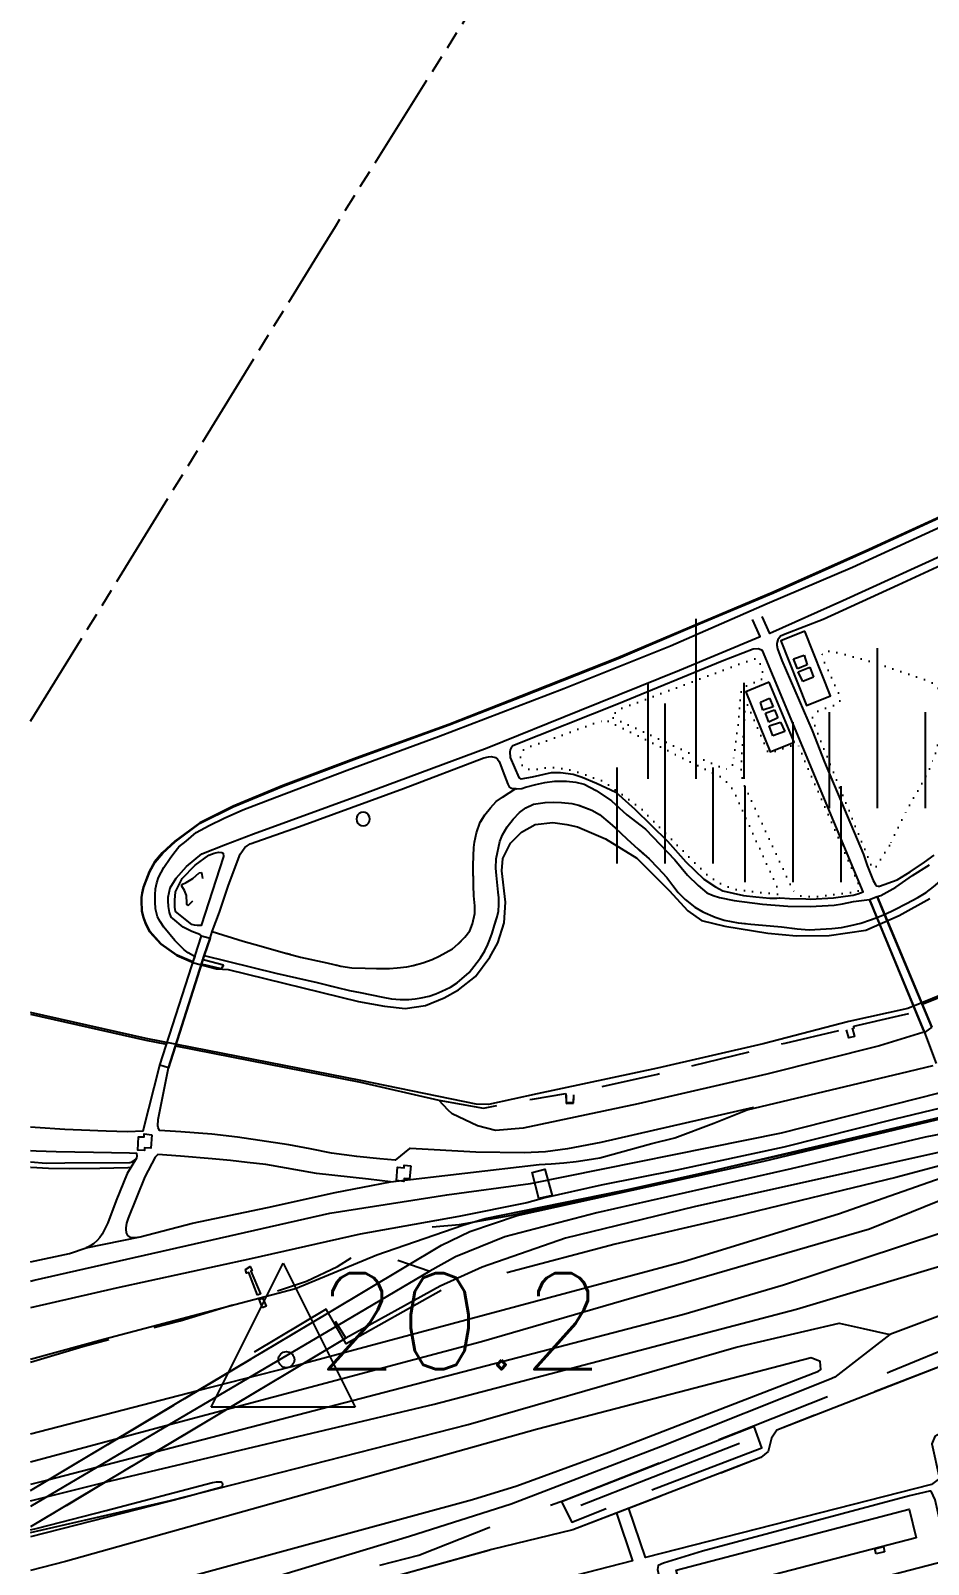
# Model space of a CAD drawing. Header units: millimetres. Extents: x 198785 to 203305, y 542885 to 545889.
# Drawn here: x 198795.4 to 199075.7, y 545087.6 to 545566.3 of the extents above; entities that cross this region are included whole.
import ezdxf

# ---------------------------------------------------------------- set-up
doc = ezdxf.new("R2010")
doc.units = ezdxf.units.MM
for name, pattern in [('DOTTED_25K', [2.5, 0, -2.5]), ('HIDDEN_BULD_25K', [28.8, 18.4, -10.4]), ('HIDDEN_EMBANKMENT_25K', [28.8, 18.4, -10.4]), ('HIDDEN_IN_25K', [56.5, 36.5, -20]), ('HIDDEN_RODWAY_25K', [28, 24, -4]), ('HIDDEN_SIGUNGU_25K', [51.2, 30.4, -3.2, 5.6, -3.2, 5.6, -3.2]), ('HIDDEN_SORO_25K', [40.1, 25.4, -14.7])]:
    doc.linetypes.add(name, pattern=pattern)
for name, color, linetype in [('A0013114', 253, 'Continuous'), ('A0013117', 253, 'Continuous'), ('A0013118', 253, 'Continuous'), ('A0023119', 253, 'Continuous'), ('A0023214', 253, 'Continuous'), ('A0033324', 253, 'Continuous'), ('A0033327', 253, 'Continuous'), ('A0043325', 253, 'Continuous'), ('A0073340', 253, 'Continuous'), ('A0093352', 253, 'Continuous'), ('B0014115', 253, 'Continuous'), ('B0014116', 253, 'Continuous'), ('C0052211', 253, 'Continuous'), ('C0052212', 253, 'Continuous'), ('C0076116', 253, 'Continuous'), ('C0076117', 253, 'Continuous'), ('C0523121', 253, 'Continuous'), ('D0015212', 253, 'Continuous'), ('D0025111', 253, 'Continuous'), ('E0022112', 253, 'Continuous'), ('E0032111', 253, 'Continuous'), ('F0017111', 253, 'Continuous'), ('F0037222', 253, 'Continuous'), ('F0037223', 253, 'Continuous'), ('F0047224', 253, 'Continuous'), ('G0018113', 253, 'Continuous'), ('H0027133', 253, 'Continuous'), ('H0027311', 253, 'Continuous')]:
    doc.layers.add(name, color=color, linetype=linetype)
doc.styles.add('NGSW', font='romans.shx', dxfattribs={"bigfont": 'ngsw.shx'})

# ---------------------------------------------------------------- blocks, each defined once
blk = doc.blocks.new('H0027311')
at = {"layer": 'H0027311'}
for p, q in [((-23.81, -14.84), (-1.31, 30.16)), ((-1.31, 30.16), (21.19, -14.84)), ((21.19, -14.84), (-23.81, -14.84))]:
    blk.add_line(p, q, dxfattribs=at)
blk.add_circle((-0.29, 0.01), 2.5, dxfattribs=at)
blk = doc.blocks.new('D0015212')
at = {"layer": 'D0015212'}
for p, q in [((-0.39, -20.29), (-0.39, 29.71)), ((-15.39, -20.29), (-15.39, 9.71)), ((14.61, -20.29), (14.61, 9.71))]:
    blk.add_line(p, q, dxfattribs=at)

msp = doc.modelspace()

# ---------------------------------------------------------------- linework, layer by layer
at = {"layer": 'A0013114'}
for points in [[(198818.59, 545113.2), (198921.34, 545137.64), (199034.49, 545167.27), (199089.93, 545183.85), (199151.64, 545207.63), (199179.78, 545219.34), (199228.4, 545243.69), (199497.03, 545391.47)], [(198847.55, 545141.82), (198888.67, 545166.34), (198923.61, 545187.21), (198932.53, 545191.52), (198947.33, 545196.49), (199024.28, 545213.49), (199119.31, 545236.21), (199138.48, 545239.29), (199150.21, 545242.66), (199176.09, 545250.48), (199200.99, 545260.6), (199255.44, 545287.65), (199254.88, 545290.59), (199279.69, 545303.95), (199281.76, 545302.56), (199283.13, 545302.59), (199296.84, 545310.3), (199354.16, 545348.07)], [(199378.67, 545333.28), (199318.68, 545299), (199237.65, 545255.87), (199181.73, 545229.76), (199151.23, 545217.84), (199119.82, 545206.07), (199079.52, 545190.98), (199030.41, 545174.75), (198999.3, 545165.54), (198834.37, 545122.65)], [(198880.74, 545150.4), (198999.25, 545182.11), (199047.57, 545197.03), (199106.12, 545217.51), (199108.75, 545220.56), (199107.4, 545222.51), (199002.58, 545199.19), (198962.32, 545189.41), (198936.35, 545180.32), (198923.22, 545174.45), (198893.73, 545158.18), (198880.74, 545150.4)], [(198795.37, 545070.32), (198933.3, 545107.89), (198947.18, 545112.09), (198975.95, 545122.58), (199041.38, 545147.88), (199042.11, 545148.45), (199041.91, 545150.88), (199039.11, 545152.06), (198953.67, 545129.82), (198806.25, 545088.53), (198795.37, 545085.7)], [(198880.74, 545150.4), (198834.37, 545122.65)], [(198847.55, 545141.82), (198876.95, 545149.39), (198880.74, 545150.4)], [(198795.37, 545128.37), (198847.55, 545141.82)], [(198800.76, 545113.91), (198847.55, 545141.82)], [(198834.37, 545122.65), (198800.76, 545113.91)], [(198834.37, 545122.65), (198818.59, 545113.2)], [(198795.37, 545110.7), (198800.76, 545113.91)], [(198800.76, 545113.91), (198795.37, 545112.51)], [(198795.37, 545107.41), (198818.59, 545113.2)], [(198818.59, 545113.2), (198795.37, 545099.3)]]:
    msp.add_lwpolyline(points, dxfattribs=at)
at = {"layer": 'A0013117'}
msp.add_lwpolyline([(199085.25, 545151.69), (199028.31, 545129.49), (199026.69, 545127.03), (199025.68, 545122.8), (199023.36, 545120.92), (198964.67, 545098.35), (198939.41, 545092.24), (198905.73, 545082.87)], dxfattribs=at)
at = {"layer": 'A0013118'}
for points in [[(199157.12, 545439.24), (199137.31, 545429.65), (199120.44, 545421.75), (199088.93, 545406.58), (199048.96, 545388.34), (199026.19, 545378.19), (199023.75, 545383.47)], [(199090.63, 545404.48), (199066.25, 545393.24), (199042.79, 545382.51), (199031, 545378), (199029.55, 545377.28), (199028.7, 545376.2), (199028.47, 545375.46), (199028.41, 545374.98), (199028.41, 545374.5), (199028.54, 545373.41), (199029.97, 545369.78), (199039.37, 545347.84), (199043.28, 545338.03), (199055.38, 545309.19), (199056.61, 545305.71), (199058.43, 545301.08), (199059.19, 545299.81), (199059.52, 545299.41), (199059.96, 545299.29), (199060.38, 545299.34), (199065.89, 545301.26), (199069.98, 545303.72), (199074.48, 545306.78), (199077.52, 545309.01)], [(198795.37, 545224.17), (198796.79, 545224.05), (198806, 545223.46), (198811.21, 545223.22), (198818.92, 545222.9), (198825.58, 545222.74), (198830.52, 545222.91), (198835.74, 545243.46), (198848.68, 545283.79), (198848.2, 545284.16), (198845.67, 545285.12), (198843.04, 545286.44), (198839.78, 545289.2), (198839.27, 545289.58), (198838.74, 545291.11), (198838.38, 545292.99), (198838.28, 545294.66), (198838.28, 545295.84), (198838.89, 545298.76), (198840.77, 545301.75), (198844.04, 545305.39), (198848.86, 545309.39), (198856.21, 545312.34), (198865, 545315.67), (198899.53, 545328.21), (198937.96, 545342.46), (198966.78, 545354.15), (198997.93, 545366.68), (199023.13, 545377.23), (199020.79, 545382.49)], [(199022.54, 545373.42), (199020.92, 545373.29), (199011.25, 545369.56), (198978.87, 545356.18), (198945.95, 545343.07), (198945.4, 545342.5), (198945.09, 545341.88), (198944.94, 545341.2), (198945.13, 545339.41), (198947.75, 545333.21), (198948.52, 545332.83), (198952.04, 545333.43), (198958.02, 545334.76), (198960.8, 545334.8), (198964.72, 545334.23), (198967.62, 545333.34), (198972.09, 545331.41), (198978.14, 545328.64), (198984.02, 545323.3), (198994.24, 545313.31), (198999.97, 545306.85), (199005.55, 545301.46), (199009.23, 545299.04), (199011.48, 545297.88), (199017.97, 545296.36), (199021.8, 545295.93), (199026.15, 545295.58), (199028.33, 545295.51), (199029.26, 545295.67), (199032.35, 545295.43), (199037.37, 545295.37), (199038.86, 545295.2), (199046.06, 545295.67), (199049.84, 545296.15), (199052.23, 545296.53), (199053.6, 545296.85), (199055.28, 545297.51), (199027.3, 545364.68), (199023.88, 545372.84), (199022.54, 545373.42)], [(198852, 545285.19), (198854.32, 545291.21), (198857.16, 545299.65), (198860.79, 545309.27), (198862.26, 545311.36), (198863, 545311.93), (198863.93, 545312.46), (198879.36, 545317.89), (198911.74, 545329.76), (198936.83, 545339.34), (198938.28, 545339.67), (198939.21, 545339.72), (198940.56, 545339.45), (198941.11, 545338.88), (198941.64, 545338.17), (198942.08, 545337.15), (198942.76, 545335.15), (198944.35, 545331.15), (198944.83, 545330.34), (198945.48, 545329.92), (198946.85, 545329.73)], [(198852, 545285.19), (198861.69, 545282.16), (198867.39, 545280.51), (198874.26, 545278.56), (198879.58, 545277.17), (198887.8, 545275.31), (198892.18, 545274.36), (198895.66, 545273.84), (198899.83, 545273.67), (198903.35, 545273.61), (198907.41, 545273.63), (198909.8, 545273.78), (198912.84, 545274.11), (198914.84, 545274.52), (198917.8, 545275.37), (198920.7, 545276.35), (198922.88, 545277.39), (198927.05, 545279.72), (198928.83, 545281.24), (198930.92, 545283.38), (198932.45, 545285.31), (198933.38, 545287.49), (198934.02, 545290.76), (198934.01, 545293.17), (198933.74, 545296.25), (198933.6, 545299.47), (198933.56, 545305.77), (198933.61, 545308.75), (198933.71, 545311.34), (198933.95, 545313.04), (198934.61, 545315.94), (198935.75, 545319.22), (198937.17, 545321.57), (198938.91, 545323.73), (198940.75, 545325.75), (198942.69, 545327.07), (198946.85, 545329.73)], [(198946.85, 545329.73), (198947.2, 545329.69), (198948.78, 545329.73), (198949.83, 545330.22), (198953.11, 545331.07), (198955.96, 545331.65), (198958.97, 545332.02), (198962.66, 545332.04), (198965.57, 545331.79), (198968.17, 545331.11), (198971.93, 545329.18), (198976.69, 545325.91), (198981.54, 545321.56), (198987.31, 545317.05), (198991.92, 545312.34), (198996.54, 545307.48), (199000.5, 545302.76), (199003.8, 545299.51), (199006.52, 545297.2), (199008.48, 545296.33), (199010.48, 545295.7), (199014.99, 545294.79), (199023.9, 545293.67), (199031.8, 545293.03), (199038.72, 545292.91), (199046.31, 545293.38), (199048.86, 545293.74), (199052.26, 545294.46), (199057.25, 545295.08), (199059.56, 545289.5)], [(198849.53, 545277.67), (198871.91, 545272.16), (198884.85, 545269.22), (198890.67, 545267.74), (198894.91, 545266.77), (198898.28, 545266.14), (198905.32, 545264.6), (198908.09, 545264.07), (198910.7, 545263.94), (198913.37, 545263.92), (198915.41, 545264.14), (198917.35, 545264.47), (198919.8, 545264.98), (198921.93, 545265.67), (198923.77, 545266.48), (198926.51, 545267.77), (198928.52, 545269.09), (198932.28, 545272.32), (198933.79, 545274.18), (198935.78, 545276.91), (198937.19, 545279.13), (198938.11, 545281.08), (198938.79, 545282.69), (198939.45, 545284.59), (198940.24, 545287.15), (198940.99, 545289.68), (198941.41, 545291.53), (198941.57, 545293.56), (198941.57, 545295.64), (198941.36, 545297.38), (198940.8, 545302.62), (198940.64, 545304.86), (198940.68, 545307.81), (198941.83, 545313.2), (198942.68, 545315.33), (198944.11, 545317.76), (198946.07, 545320.2), (198948.04, 545322.25), (198949.99, 545323.71), (198952.43, 545324.85), (198956.01, 545325.37), (198958.78, 545325.52), (198961.11, 545325.42), (198964.34, 545325.05), (198966.44, 545324.57), (198970.6, 545322.97), (198973, 545321.63), (198976.18, 545318.97), (198977.85, 545317.46), (198981.55, 545314.02), (198985.06, 545310.81), (198988.51, 545307.78), (198991.16, 545305), (198994, 545301.95), (198995.88, 545299.46), (198997.6, 545297.31), (198999.75, 545295.13), (199002.79, 545292.73), (199005.24, 545291.26), (199009.15, 545289.58), (199011.95, 545288.68), (199016.26, 545287.88), (199020.23, 545287.43), (199026.25, 545286.9), (199029.78, 545286.56), (199034.75, 545285.95), (199038.46, 545285.69), (199042.03, 545285.82), (199045.52, 545286.03), (199048.5, 545286.34), (199051.43, 545286.96), (199054.61, 545287.78), (199057.58, 545288.74), (199059.56, 545289.5)], [(198848.12, 545286.98), (198847.51, 545286.99), (198846.48, 545287.16), (198845.71, 545287.35), (198840.55, 545291.41), (198840.38, 545292.75), (198840.39, 545294.87), (198840.61, 545297.54), (198842.67, 545301.63), (198846.69, 545305.84), (198850.98, 545308.92), (198852.62, 545309.59), (198854.03, 545309.88), (198855.06, 545309.84), (198855.48, 545309.58), (198855.62, 545308.54), (198848.63, 545287.06), (198848.12, 545286.98)], [(199062, 545290.47), (199059.66, 545296.05), (199060.84, 545296.39), (199065.47, 545298.97), (199070.71, 545302.59), (199076.01, 545305.97)], [(199062, 545290.47), (199065.23, 545291.97), (199068.83, 545293.89), (199072.43, 545295.71), (199074.97, 545297.32), (199077.23, 545299.1)], [(199059.56, 545289.5), (199074.43, 545253.62), (199078.12, 545243.95)], [(199076.79, 545255.25), (199062, 545290.47)], [(198849.53, 545277.67), (198851.4, 545283.08), (198852, 545285.19)], [(199021.11, 545230.18), (198994.77, 545224.15), (198973.39, 545219.32), (198962.96, 545217.27), (198956.14, 545216.41), (198949.48, 545216.02), (198934.36, 545216.24), (198913.89, 545217.42), (198913.62, 545217.4), (198909.18, 545213.8), (198904.37, 545214.18), (198897.18, 545214.9), (198889.33, 545215.93), (198882.62, 545217.32), (198876.01, 545218.53), (198859.95, 545220.93), (198851.99, 545221.88), (198842.21, 545222.6), (198835.58, 545223.07), (198835.14, 545223.96), (198835.13, 545224.49), (198835.21, 545226.43), (198838.31, 545242.09), (198838.42, 545242.56), (198849.53, 545277.67)], [(198795.37, 545182.02), (198807.54, 545184.65), (198812.73, 545186.4), (198829.56, 545189.8), (198845.87, 545194.12), (198869.28, 545198.98), (198890.45, 545203.64), (198907.7, 545206.96), (198954.11, 545212.4), (198957.92, 545212.64), (198961.84, 545212.98), (198965.7, 545213.39), (198969.17, 545213.87), (198973.05, 545214.48), (198989.29, 545218.98), (198996.53, 545220.7), (199008.65, 545225.3), (199019.12, 545229.48), (199067.18, 545240.91), (199077.15, 545243.34)], [(199088.1, 545232.04), (199065.25, 545226.55), (199030.56, 545217.87), (198997.18, 545210.68), (198973.51, 545205.99), (198955.95, 545201.97), (198950.31, 545200.44), (198929.03, 545196.21), (198898.27, 545190.65), (198864.13, 545182.97), (198822.05, 545173.76), (198795.37, 545167.64)], [(198795.37, 545216.78), (198797.12, 545216.67), (198803.34, 545216.48), (198814.94, 545216.22), (198826.26, 545216.06), (198828.42, 545215.92), (198828.56, 545215), (198828.39, 545214.39), (198825.5, 545209.61), (198822.11, 545201.16), (198819.42, 545194.22), (198817.69, 545190.64), (198816.97, 545189.57), (198816.17, 545188.65), (198814.94, 545187.68), (198813.65, 545186.86), (198812.73, 545186.4)], [(198907.7, 545206.96), (198900.89, 545207.88), (198884.63, 545209.61), (198868.82, 545212.36), (198862.96, 545213.08), (198857.8, 545213.67), (198852, 545214.2), (198842.16, 545215.04), (198835.04, 545215.5), (198834.29, 545214.67), (198831.05, 545208.52), (198825.8, 545195.68), (198825.29, 545194.11), (198825.05, 545192.67), (198825.06, 545192.24), (198825.22, 545191.06), (198825.35, 545190.62), (198825.65, 545190.25), (198826.38, 545189.72), (198827.05, 545189.63), (198827.92, 545189.65), (198829.56, 545189.8)], [(198795.37, 545213.29), (198800.26, 545212.85), (198806.06, 545212.97), (198826.29, 545213.08), (198827.1, 545213.2), (198828.23, 545214.12), (198826.62, 545211.47), (198825.69, 545211.38), (198816.96, 545211.14), (198807.45, 545211.09), (198800.96, 545211.16), (198795.45, 545211.51), (198795.37, 545211.52)], [(199242.08, 545198.01), (199231.75, 545194.98), (199224.93, 545186.75), (199160.35, 545170), (199159.18, 545169.27), (199160.73, 545162.11), (199153.11, 545153.83), (199144.1, 545145.73), (199124.19, 545140.88), (199104.34, 545140.31), (199095.86, 545137.55), (199085.14, 545130.06), (199080.58, 545129.16), (199077.71, 545127.53), (199076.79, 545125.2), (199079.18, 545114.4), (199076.68, 545112.54), (198987.33, 545089.71), (198982.17, 545105.08)], [(199076.56, 545110.42), (199076, 545110.39), (199069.82, 545109.01), (199005.12, 545091.69), (198992.96, 545087.95), (198991.35, 545087.28), (198991.13, 545085.96), (198994.67, 545069.66), (198996.32, 545066.6), (198999.16, 545067.16), (199067.28, 545085.19), (199080.48, 545088.56), (199081.37, 545088.97), (199081.77, 545089.32), (199081.83, 545089.44), (199081.59, 545091.11), (199077.79, 545107.72), (199076.56, 545110.42)], [(198978.28, 545103.58), (198983.3, 545088.68), (198940.37, 545077.71), (198795.37, 545039.22)]]:
    msp.add_lwpolyline(points, dxfattribs=at)
at = {"layer": 'A0023119', "linetype": 'HIDDEN_SORO_25K', "flags": 128}
for points in [[(199062, 545290.47), (199065.23, 545291.97), (199068.83, 545293.89), (199072.43, 545295.71), (199074.97, 545297.32), (199077.23, 545299.1), (199079.95, 545301.36), (199083.19, 545304.19), (199094.06, 545313.97), (199101.88, 545322.72), (199106.55, 545328.28), (199109.77, 545333.81), (199112.16, 545338.51), (199113.1, 545340.98), (199114.01, 545343.67), (199114.44, 545345.96), (199114.86, 545349.12), (199115.24, 545352.85), (199115.71, 545356.77), (199116.14, 545359.42), (199116.86, 545361.79), (199117.95, 545364.08), (199120.1, 545367.33), (199121.89, 545369.69), (199124.58, 545372.76), (199127.04, 545374.28), (199130.95, 545375.76), (199134.15, 545376.18), (199137.97, 545376.56), (199143.79, 545376.88), (199148.3, 545376.86), (199156.53, 545377.28), (199161.76, 545378.04), (199174.7, 545380.47), (199178.95, 545381.65), (199185.2, 545384.28), (199189.64, 545387.2), (199192.61, 545389.17), (199196.74, 545392.07), (199203.81, 545397.01), (199206.71, 545400.52), (199210.46, 545406.43), (199216.67, 545415.12), (199221.43, 545424.09), (199223.86, 545427.14), (199225.38, 545429.01), (199228.64, 545432.63), (199230.89, 545434.86), (199234.01, 545437.23), (199236.96, 545439.11), (199240.26, 545441.16), (199243.06, 545442.42), (199246.86, 545443.72), (199251.98, 545445.12), (199256.4, 545446.18), (199261.6, 545447.55), (199265.61, 545448.79), (199269.32, 545450.02), (199273.62, 545451.54), (199276.79, 545452.87), (199280.02, 545454.45), (199282.46, 545455.75), (199286.78, 545458.34), (199290.63, 545460.43), (199294.18, 545463.1), (199296.47, 545464.9), (199297.93, 545466.31), (199300.88, 545469.47), (199303.08, 545471.77), (199303.98, 545472.68), (199305.84, 545474.56), (199310.29, 545479.05), (199319.28, 545488.74), (199337.99, 545506.08), (199358.45, 545526.51), (199362.8, 545531.75), (199364.03, 545533.41), (199365.21, 545535.28), (199366.88, 545537.73), (199367.79, 545539.4), (199368.4, 545540.95), (199368.8, 545542.81), (199368.73, 545544.99), (199368.36, 545547.13), (199367.84, 545548.78), (199366.41, 545550.98), (199365.08, 545552.71), (199363.66, 545554.03), (199361.02, 545555.65), (199358.91, 545556.65), (199356.79, 545556.85), (199353.87, 545556.56), (199351.36, 545556.08), (199349.83, 545555.7)], [(198852, 545285.19), (198861.69, 545282.16), (198867.39, 545280.51), (198874.26, 545278.56), (198879.58, 545277.17), (198887.8, 545275.31), (198892.18, 545274.36), (198895.66, 545273.84), (198899.83, 545273.67), (198903.35, 545273.61), (198907.41, 545273.63), (198909.8, 545273.78), (198912.84, 545274.11), (198914.84, 545274.52), (198917.8, 545275.37), (198920.7, 545276.35), (198922.88, 545277.39), (198927.05, 545279.72), (198928.83, 545281.24), (198930.92, 545283.38), (198932.45, 545285.31), (198933.38, 545287.49), (198934.02, 545290.76), (198934.01, 545293.17), (198933.74, 545296.25), (198933.6, 545299.47), (198933.56, 545305.77), (198933.61, 545308.75), (198933.71, 545311.34), (198933.95, 545313.04), (198934.61, 545315.94), (198935.75, 545319.22), (198937.17, 545321.57), (198938.91, 545323.73), (198940.75, 545325.75), (198942.69, 545327.07), (198946.85, 545329.73)], [(198849.53, 545277.67), (198871.91, 545272.16), (198884.85, 545269.22), (198890.67, 545267.74), (198894.91, 545266.77), (198898.28, 545266.14), (198905.32, 545264.6), (198908.09, 545264.07), (198910.7, 545263.94), (198913.37, 545263.92), (198915.41, 545264.14), (198917.35, 545264.47), (198919.8, 545264.98), (198921.93, 545265.67), (198923.77, 545266.48), (198926.51, 545267.77), (198928.52, 545269.09), (198932.28, 545272.32), (198933.79, 545274.18), (198935.78, 545276.91), (198937.19, 545279.13), (198938.11, 545281.08), (198938.79, 545282.69), (198939.45, 545284.59), (198940.24, 545287.15), (198940.99, 545289.68), (198941.41, 545291.53), (198941.57, 545293.56), (198941.57, 545295.64), (198941.36, 545297.38), (198940.8, 545302.62), (198940.64, 545304.86), (198940.68, 545307.81), (198941.83, 545313.2), (198942.68, 545315.33), (198944.11, 545317.76), (198946.07, 545320.2), (198948.04, 545322.25), (198949.99, 545323.71), (198952.43, 545324.85), (198956.01, 545325.37), (198958.78, 545325.52), (198961.11, 545325.42), (198964.34, 545325.05), (198966.44, 545324.57), (198970.6, 545322.97), (198973, 545321.63), (198976.18, 545318.97), (198977.85, 545317.46), (198981.55, 545314.02), (198985.06, 545310.81), (198988.51, 545307.78), (198991.16, 545305), (198994, 545301.95), (198995.88, 545299.46), (198997.6, 545297.31), (198999.75, 545295.13), (199002.79, 545292.73), (199005.24, 545291.26), (199009.15, 545289.58), (199011.95, 545288.68), (199016.26, 545287.88), (199020.23, 545287.43), (199026.25, 545286.9), (199029.78, 545286.56), (199034.75, 545285.95), (199038.46, 545285.69), (199042.03, 545285.82), (199045.52, 545286.03), (199048.5, 545286.34), (199051.43, 545286.96), (199054.61, 545287.78), (199057.58, 545288.74), (199059.56, 545289.5)], [(199059.56, 545289.5), (199061.49, 545290.23), (199062, 545290.47)], [(198795.37, 545150.71), (198811.66, 545155.63), (198842.07, 545163.63), (198866.06, 545170.9), (198881.46, 545175.96), (198891.18, 545180.53), (198895.42, 545183.29), (198896.02, 545183.55), (198897.21, 545183.71), (198900.49, 545183.88), (198904.88, 545183.66), (198906.88, 545183.35), (198908.48, 545183.02), (198909.82, 545182.64), (198913.71, 545181.3)], [(198913.71, 545181.3), (198920, 545179.13)]]:
    msp.add_lwpolyline(points, dxfattribs=at)
at = {"layer": 'A0023214'}
for points in [[(199143.11, 545227.09), (199110.52, 545227.62), (199109.24, 545227.64), (199074.71, 545220.92), (199032.81, 545211.03), (198972.18, 545197.32), (198943.42, 545189.84), (198928.03, 545183.61), (198920, 545179.13), (198891.25, 545162.18), (198838.74, 545131.2), (198795.37, 545105.62)], [(198795.37, 545119.64), (198838.74, 545131.2), (198936.1, 545157.16), (199057.27, 545192.28), (199113.07, 545214.91), (199143.11, 545227.09)], [(199206.99, 545220.79), (199186.86, 545211.65), (199109.39, 545176.46), (199088.58, 545168.68), (199063.62, 545159.35)], [(198795.37, 545097.57), (198839.05, 545107.54), (198931.97, 545131.3), (199015.62, 545155.42), (199047.86, 545162.9), (199055.33, 545161.22), (199063.62, 545159.35)], [(199063.62, 545159.35), (199046.44, 545146), (199044.76, 545145.33), (198992.06, 545124.31), (198945.38, 545106.35), (198913.71, 545096.25), (198860.96, 545080.39), (198803.72, 545064.97), (198795.37, 545062.9)]]:
    msp.add_lwpolyline(points, dxfattribs=at)
at = {"layer": 'A0033324', "linetype": 'HIDDEN_IN_25K', "flags": 128}
for points in [[(198795.37, 545057.71), (198828.74, 545067.2), (198862.06, 545075.89), (198879.41, 545080.89), (198916.62, 545090.44), (198938.42, 545099.05), (198962.08, 545107.63), (199015.58, 545128.69), (199063.76, 545147.77), (199106.96, 545165.65), (199145.19, 545181.62), (199165.7, 545190.76), (199179.59, 545196.84), (199200.32, 545203.9), (199224.39, 545212.4), (199232.32, 545215.87), (199288.77, 545244.62), (199318.28, 545259.73), (199326.84, 545263.62), (199330.83, 545264.77), (199335.3, 545265.11), (199339.69, 545264.81), (199343.98, 545263.72)], [(199343.98, 545263.72), (199348.54, 545262.19), (199352.48, 545259.79), (199355.43, 545257.2), (199357.33, 545254.39), (199357.99, 545253.52), (199364.52, 545243.32), (199365.58, 545240.5), (199354.07, 545256.57), (199350.29, 545259.3), (199345.12, 545261.29), (199340.89, 545262.43), (199337.18, 545262.76), (199335.46, 545262.83), (199333.99, 545262.85), (199332.51, 545262.82), (199330.87, 545262.66), (199329.94, 545262.48), (199328.47, 545262.01), (199324.09, 545260.42), (199316.35, 545257.03), (199301.62, 545249.39), (199290.61, 545243.54), (199275.96, 545235.87), (199260.31, 545227.85), (199240.07, 545217.22), (199225.06, 545210.31), (199212.45, 545205.72), (199197.2, 545200.43), (199185.37, 545194.83), (199152.75, 545180.5), (199085.25, 545151.69), (199028.31, 545129.49), (199026.69, 545127.03), (199025.68, 545122.8), (199023.36, 545120.92), (198964.67, 545098.35), (198939.41, 545092.24), (198905.73, 545082.87), (198880.23, 545076.08), (198845.27, 545066.67), (198809.86, 545057.41), (198795.37, 545053.23)]]:
    msp.add_lwpolyline(points, dxfattribs=at)
at = {"layer": 'A0033327'}
msp.add_lwpolyline([(198795.37, 545176), (198796.47, 545176.26), (198888.75, 545197.17), (198925.28, 545202.96), (198951.48, 545206.49), (199029.8, 545222.32), (199079.09, 545234.81)], dxfattribs=at)
at = {"layer": 'A0043325'}
for points in [[(198833.16, 545221.72), (198832.93, 545217.54), (198830.9, 545217.62), (198830.89, 545216.77), (198828.86, 545216.89), (198829.02, 545221.09), (198830.81, 545221.09), (198830.83, 545221.96), (198833.16, 545221.72)], [(198914.03, 545211.97), (198913.63, 545207.89), (198912, 545208.06), (198911.86, 545207.12), (198909.56, 545207.43), (198909.92, 545211.6), (198911.96, 545211.37), (198912.03, 545212.15), (198914.03, 545211.97)], [(198958.18, 545202.73), (198954.02, 545201.75), (198951.94, 545209.92), (198955.88, 545210.97), (198958.18, 545202.73)]]:
    msp.add_lwpolyline(points, dxfattribs=at)
at = {"layer": 'A0073340'}
for points in [[(199076.79, 545255.25), (199074.43, 545253.62), (199057.25, 545295.08), (199059.66, 545296.05), (199076.79, 545255.25)], [(198849.53, 545277.67), (198838.42, 545242.56), (198835.74, 545243.46), (198848.68, 545283.79), (198851.4, 545283.08), (198849.53, 545277.67)]]:
    msp.add_lwpolyline(points, dxfattribs=at)
at = {"layer": 'A0093352', "linetype": 'HIDDEN_RODWAY_25K', "flags": 128}
msp.add_lwpolyline([(198795.37, 545110.7), (198888.67, 545166.34), (198893.73, 545158.18), (198795.37, 545099.3)], dxfattribs=at)
at = {"layer": 'B0014115'}
msp.add_lwpolyline([(199071.87, 545095.83), (198999.23, 545077.06), (198996.96, 545085.76), (199069.67, 545104.84), (199071.87, 545095.83)], dxfattribs=at)
at = {"layer": 'B0014116', "linetype": 'HIDDEN_BULD_25K', "flags": 128}
for points in [[(199037.83, 545368.39), (199034.85, 545367.14), (199033.59, 545370.2), (199036.89, 545371.38), (199037.83, 545368.39)], [(199039.83, 545364.49), (199036.5, 545363.2), (199035.05, 545366.23), (199038.62, 545367.62), (199039.83, 545364.49)], [(199027.22, 545355.3), (199024.04, 545354.2), (199023.22, 545356.76), (199026.12, 545357.96), (199027.22, 545355.3)], [(199028.66, 545351.84), (199025.81, 545350.5), (199024.86, 545353.28), (199027.65, 545354.29), (199028.66, 545351.84)], [(199030.84, 545347.52), (199027.1, 545346.23), (199025.97, 545349.31), (199029.47, 545350.51), (199030.84, 545347.52)], [(198845.94, 545294.6), (198844.42, 545293.2), (198844.13, 545293.55), (198844.15, 545293.97), (198844.02, 545296.35), (198843.37, 545297.95), (198842.56, 545299.27), (198842.57, 545299.77), (198843.9, 545300.44), (198845.98, 545301.72), (198848.03, 545303.43), (198848.73, 545303.6), (198849.43, 545298.89), (198850.32, 545296.8), (198849.99, 545296.43), (198848.72, 545296.04), (198845.94, 545294.6)], [(199062.02, 545091.5), (199059.42, 545090.83), (199058.95, 545092.48), (199061.64, 545093.18), (199062.02, 545091.5)]]:
    msp.add_lwpolyline(points, dxfattribs=at)
at = {"layer": 'C0052211'}
for points in [[(199073.78, 545262.43), (199095.88, 545271.35), (199155.41, 545296.46), (199204.43, 545316.95), (199225.2, 545327.49), (199236.86, 545335.76), (199246.55, 545347.11), (199254.12, 545358.94), (199261.2, 545373.84), (199270.76, 545391.58), (199283.44, 545410.27), (199289.48, 545418.27), (199297.92, 545427.16), (199313.79, 545443.64), (199323.14, 545453.39)], [(198846.61, 545277.41), (198846.24, 545277.58), (198844.55, 545278.53), (198843.34, 545279.45), (198841.43, 545281.29), (198840.41, 545282.34), (198837, 545286.47), (198835.81, 545288.27), (198834.99, 545289.76), (198834.37, 545292.2), (198834.2, 545294.45), (198834.22, 545296.63), (198834.39, 545298.44), (198834.81, 545300.35), (198835.32, 545302), (198836.92, 545305.14), (198838.95, 545308.05), (198840.05, 545309.55), (198841.59, 545311.53), (198843.89, 545313.31), (198847.07, 545316), (198851.1, 545318.24), (198855.84, 545320.49), (198861.67, 545323.11), (198872.19, 545327.14), (198894.21, 545335.45), (198922.7, 545346), (198961.87, 545360.97), (198995.15, 545374.3), (199025.38, 545387.54), (199051.99, 545398.82), (199083.54, 545413.33)], [(198855.59, 545274.6), (198849.6, 545276.21), (198849.13, 545276.38)], [(198795.37, 545259.3), (198831.28, 545251.24), (198837.81, 545249.96)], [(198840.6, 545249.41), (198898.4, 545238.09), (198922.87, 545232.51)]]:
    msp.add_lwpolyline(points, dxfattribs=at)
at = {"layer": 'C0052212'}
for points in [[(198846.61, 545277.41), (198846.05, 545275.65), (198841.09, 545277.78), (198836.11, 545281.31), (198832.65, 545285.17), (198831.91, 545286.45), (198831.29, 545287.82), (198830.67, 545289.52), (198830.2, 545291.46), (198830.05, 545294.79), (198830.1, 545295.75), (198830.3, 545297.07), (198830.7, 545298.96), (198832.57, 545303.79), (198834.21, 545306.81), (198836.59, 545309.59), (198840.52, 545313.17), (198848.31, 545318.94), (198858.65, 545324.07), (198874.2, 545330.53), (198897.14, 545339.15), (198926.06, 545349.62), (198948.54, 545358.4), (198978.81, 545370.38), (199001.17, 545379.9), (199027.27, 545390.87), (199057.13, 545404.17), (199083.33, 545416.2)], [(198855.59, 545274.6), (198854.86, 545273.45), (198848.68, 545274.95), (198849.13, 545276.38)]]:
    msp.add_lwpolyline(points, dxfattribs=at)
at = {"layer": 'C0076116'}
for points in [[(199051.89, 545255.08), (199052.62, 545252.4), (199050.85, 545251.95), (199050.13, 545254.42)], [(198964.83, 545234.11), (198964.8, 545231.71), (198962.68, 545231.67), (198962.64, 545234.08)]]:
    msp.add_lwpolyline(points, dxfattribs=at)
at = {"layer": 'C0076117'}
for points in [[(199037.06, 545378.9), (199029.6, 545375.91), (199037.65, 545355.64), (199045.14, 545358.67), (199037.06, 545378.9)], [(199025.98, 545363), (199018.71, 545359.96), (199026.24, 545341.26), (199033.82, 545344.24), (199025.98, 545363)], [(198899.18, 545322.35), (198898.53, 545322.24), (198897.94, 545321.94), (198897.47, 545321.48), (198897.17, 545320.89), (198897.07, 545320.23), (198897.17, 545319.58), (198897.47, 545318.99), (198897.94, 545318.53), (198898.53, 545318.23), (198899.18, 545318.12), (198899.84, 545318.23), (198900.42, 545318.53), (198900.89, 545318.99), (198901.19, 545319.58), (198901.3, 545320.23), (198901.19, 545320.89), (198900.89, 545321.48), (198900.42, 545321.94), (198899.84, 545322.24), (198899.18, 545322.35)], [(198866.23, 545171.67), (198863.5, 545178.74), (198862.8, 545178.54), (198862.46, 545179.67), (198863.87, 545180.52), (198864.56, 545179.36), (198864.09, 545179.07), (198867.18, 545172.05), (198866.23, 545171.67)], [(198923.57, 545173.07), (198893.85, 545156.4), (198887.64, 545167.3), (198865.13, 545153.82)], [(198867.77, 545167.7), (198866.67, 545170.36), (198867.85, 545170.59), (198868.92, 545168.19), (198867.77, 545167.7)], [(198989.3, 545110.86), (199023.68, 545124), (199021.27, 545130.61), (198961.17, 545107.09), (198964.39, 545100.76), (198975.07, 545105.01)], [(198967.15, 545106.02), (198987.9, 545114.22), (199016.71, 545125.4)]]:
    msp.add_lwpolyline(points, dxfattribs=at)
at = {"layer": 'C0523121'}
msp.add_lwpolyline([(198795.37, 545098.35), (198797.48, 545098.9), (198818.9, 545104.43), (198852.13, 545113.14), (198853.41, 545113.34), (198854.23, 545113.4), (198854.73, 545113.32), (198855.15, 545112.99), (198855.3, 545112.57), (198855.03, 545111.71), (198842.99, 545108.41), (198795.37, 545096.16)], dxfattribs=at)
at = {"layer": 'D0025111', "linetype": 'DOTTED_25K', "flags": 128}
for points in [[(199063.5, 545312.03), (199058.96, 545304.77), (199058.14, 545305.17), (199057.63, 545306.28), (199040.71, 545347.98), (199039.51, 545351.85), (199041.25, 545354.04), (199043.32, 545354.75), (199047.5, 545356.27), (199048.04, 545357.11), (199048.04, 545358), (199047.68, 545359.4), (199042.76, 545370.24), (199042.55, 545371.66), (199043.17, 545372.6), (199044.55, 545372.65), (199047.73, 545372.08), (199058.16, 545369.32), (199075.53, 545363.38), (199077.41, 545362.58), (199078.5, 545361.58), (199079.63, 545359.6), (199080.16, 545357.33), (199079.49, 545347.61), (199077.87, 545340.68), (199077.04, 545338.35), (199076.05, 545336.01), (199074.19, 545332.37), (199068.54, 545322.28), (199063.5, 545312.03)], [(199014.55, 545337.12), (199013.88, 545335.78), (199012.75, 545335.79), (199011.89, 545336.06), (199009.92, 545336.73), (198979.67, 545350.72), (198978.48, 545351.12), (198977.49, 545351.58), (198976.54, 545352.44), (198979.49, 545354.65), (199019.61, 545369.71), (199021.85, 545370.31), (199022.96, 545369.44), (199024.33, 545364.81), (199023.65, 545363.95), (199021.05, 545362.72), (199019.2, 545361.96), (199018.2, 545361.48), (199017.4, 545360.64), (199017.01, 545358.98), (199016.38, 545350.68), (199014.55, 545337.12)], [(199025.48, 545341.48), (199026.17, 545340.93), (199034.44, 545343.62), (199035.12, 545343.1), (199040.6, 545330.28), (199041.36, 545328.71), (199054.33, 545298.75), (199053.67, 545297.64), (199040.89, 545296.04), (199038.15, 545296.03), (199036.53, 545296.1), (199034.86, 545296.58), (199033.72, 545297.69), (199032.7, 545299.55), (199017.85, 545331.54), (199017.38, 545333.89), (199017.17, 545336.65), (199018.49, 545355.02), (199019.17, 545356.02), (199025.48, 545341.48)], [(198975.69, 545350.81), (199011.17, 545333.27), (199012.46, 545331.97), (199013.82, 545330.56), (199014.91, 545328.86), (199015.77, 545327.31), (199016.13, 545326.22), (199028.78, 545298.31), (199028.68, 545296.79), (199015.9, 545298.16), (199013.32, 545298.96), (199010.47, 545300.22), (199007.08, 545302.39), (199003.83, 545305.52), (198985.56, 545323.89), (198974.32, 545331.96), (198968.4, 545334.19), (198963.81, 545335.62), (198957.9, 545336.47), (198954.82, 545336.15), (198952.58, 545335.55), (198950.15, 545335.86), (198949.31, 545336.39), (198948.38, 545337.9), (198948.29, 545338.86), (198948.41, 545340.78), (198948.93, 545341.61), (198950.1, 545342.34), (198951.69, 545343.06), (198954.65, 545343.99), (198972.67, 545350.62), (198973.85, 545350.79), (198974.79, 545350.82), (198975.69, 545350.81)]]:
    msp.add_lwpolyline(points, dxfattribs=at)
at = {"layer": 'E0022112'}
msp.add_lwpolyline([(199096.28, 545216.62), (199065.52, 545208.35), (199015.63, 545196.26), (198977.93, 545187.5), (198944.05, 545178.64)], dxfattribs=at)
at = {"layer": 'E0032111'}
for points in [[(199083.25, 545416.38), (199057.05, 545404.34), (199027.19, 545391.05), (199001.1, 545380.07), (198978.73, 545370.55), (198948.47, 545358.58), (198925.99, 545349.8), (198897.07, 545339.33), (198874.12, 545330.71), (198858.57, 545324.25), (198848.21, 545319.1), (198840.4, 545313.32), (198836.45, 545309.73), (198834.05, 545306.92), (198832.4, 545303.87), (198830.52, 545299.01), (198830.11, 545297.1), (198829.9, 545295.77), (198829.86, 545294.79), (198830.01, 545291.44), (198830.49, 545289.46), (198831.11, 545287.75), (198831.74, 545286.37), (198832.49, 545285.06)], [(198832.49, 545285.06), (198835.98, 545281.17), (198840.99, 545277.61), (198846.27, 545275.34), (198853.42, 545273.49), (198857, 545273.27), (198897.69, 545263.33), (198905.82, 545261.86), (198912.29, 545261.13), (198918.63, 545262.07), (198924.51, 545264.39), (198928.92, 545266.94), (198934.23, 545271.1), (198938.71, 545277.12), (198941.27, 545281.58), (198943.26, 545287.85), (198943.67, 545294.34), (198942.54, 545304.05), (198942.8, 545307.97), (198945.17, 545312.68), (198948.68, 545316.11), (198952.92, 545318.58), (198958.37, 545319.17), (198962.81, 545318.55), (198966.12, 545317.82), (198974.84, 545314.04), (198984.6, 545307.99), (198994.7, 545297.93), (199000.53, 545291.6), (199004.87, 545288.54), (199012.12, 545286.77), (199025.54, 545284.6), (199034.47, 545283.81), (199044.66, 545283.86), (199056.16, 545285.57), (199066.57, 545290.18), (199076.12, 545295.39)], [(199095.69, 545271.81), (199069.24, 545261.13), (199050.85, 545257.07), (199024.14, 545250.11), (198991.06, 545242.47), (198953.53, 545234.45), (198938.3, 545231.17), (198934.52, 545231.22), (198898.5, 545238.58), (198831.39, 545251.73), (198795.37, 545259.82)]]:
    msp.add_lwpolyline(points, dxfattribs=at)
at = {"layer": 'F0017111', "elevation": 10}
msp.add_lwpolyline([(198795.37, 545151.6), (198818.12, 545157.91), (198878.08, 545173.69), (198903.47, 545184.18), (198930.35, 545193.5), (198937.3, 545195.51), (198992.04, 545206.64), (199043.12, 545218.6), (199098.07, 545231.55)], dxfattribs=at)
at = {"layer": 'F0037222'}
msp.add_lwpolyline([(199073.98, 545253.59), (199060.45, 545249.44), (199025.2, 545240.56), (198985.1, 545231.37), (198949.18, 545223.71), (198940.56, 545222.98), (198934.94, 545224.43), (198926.97, 545228.27), (198925.78, 545229.42), (198922.87, 545232.51)], dxfattribs=at)
at = {"layer": 'F0037223', "linetype": 'HIDDEN_EMBANKMENT_25K', "flags": 128}
msp.add_lwpolyline([(198922.87, 545232.51), (198936.76, 545230.03), (198952.06, 545232.81), (198962.44, 545234.53), (198962.62, 545231.46), (198964.88, 545231.56), (198965.15, 545234.76), (198991.08, 545240.65), (199031.01, 545250.31), (199049.24, 545254.53), (199050.28, 545251.54), (199053.24, 545252.24), (199052.36, 545255.56), (199066.39, 545258.86), (199071.37, 545259.91), (199073.98, 545253.59)], dxfattribs=at)
at = {"layer": 'F0047224'}
msp.add_lwpolyline([(198920.79, 545192.9), (198929.24, 545193.65), (198945.11, 545196.54), (198957.78, 545199.25), (199003.9, 545209.47), (199063.72, 545223.13), (199094.95, 545231.21), (199104.29, 545234.14), (199118.71, 545240.05), (199144.74, 545251.69), (199161.39, 545259.66)], dxfattribs=at)
at = {"layer": 'G0018113', "linetype": 'HIDDEN_SIGUNGU_25K', "flags": 128}
msp.add_lwpolyline([(198795.37, 545350.84), (198821.45, 545392.99), (198885.72, 545497.46), (198890.52, 545505.24), (198920.76, 545553.53), (198956.88, 545610.76), (198993.82, 545669.43), (199030.65, 545727.9), (199069.71, 545789.76), (199077.32, 545802.16), (199087.92, 545818.69), (199090.93, 545823.27), (199092.57, 545825.86), (199093.79, 545827.98), (199095.08, 545829.6), (199101.1, 545839.11), (199110.33, 545853.67), (199125.4, 545877.13), (199130.62, 545885.31)], dxfattribs=at)

# ---------------------------------------------------------------- block references
at = {"layer": 'D0015212'}
for p in [(199003.59, 545353.07), (199060.2, 545343.91), (198993.91, 545326.63), (199033.88, 545320.82)]:
    msp.add_blockref('D0015212', p, dxfattribs=at)
at = {"layer": 'H0027311'}
msp.add_blockref('H0027311', (198875.5, 545151.48, 20.2), dxfattribs=at)

# ---------------------------------------------------------------- texts
at = {"layer": 'H0027133', "style": 'NGSW'}
msp.add_text('20.2', height=30, dxfattribs=at).set_placement((198884.5, 545148.48))

doc.saveas('drawing.dxf')
